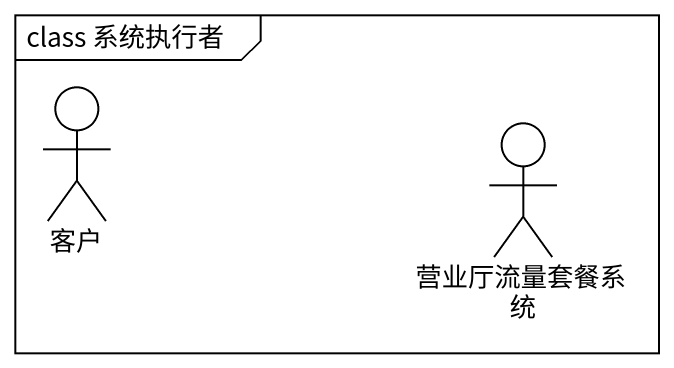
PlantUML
@startuml
mainframe class 系统执行者
actor 客户
actor 营业厅流量套餐系统
@enduml
